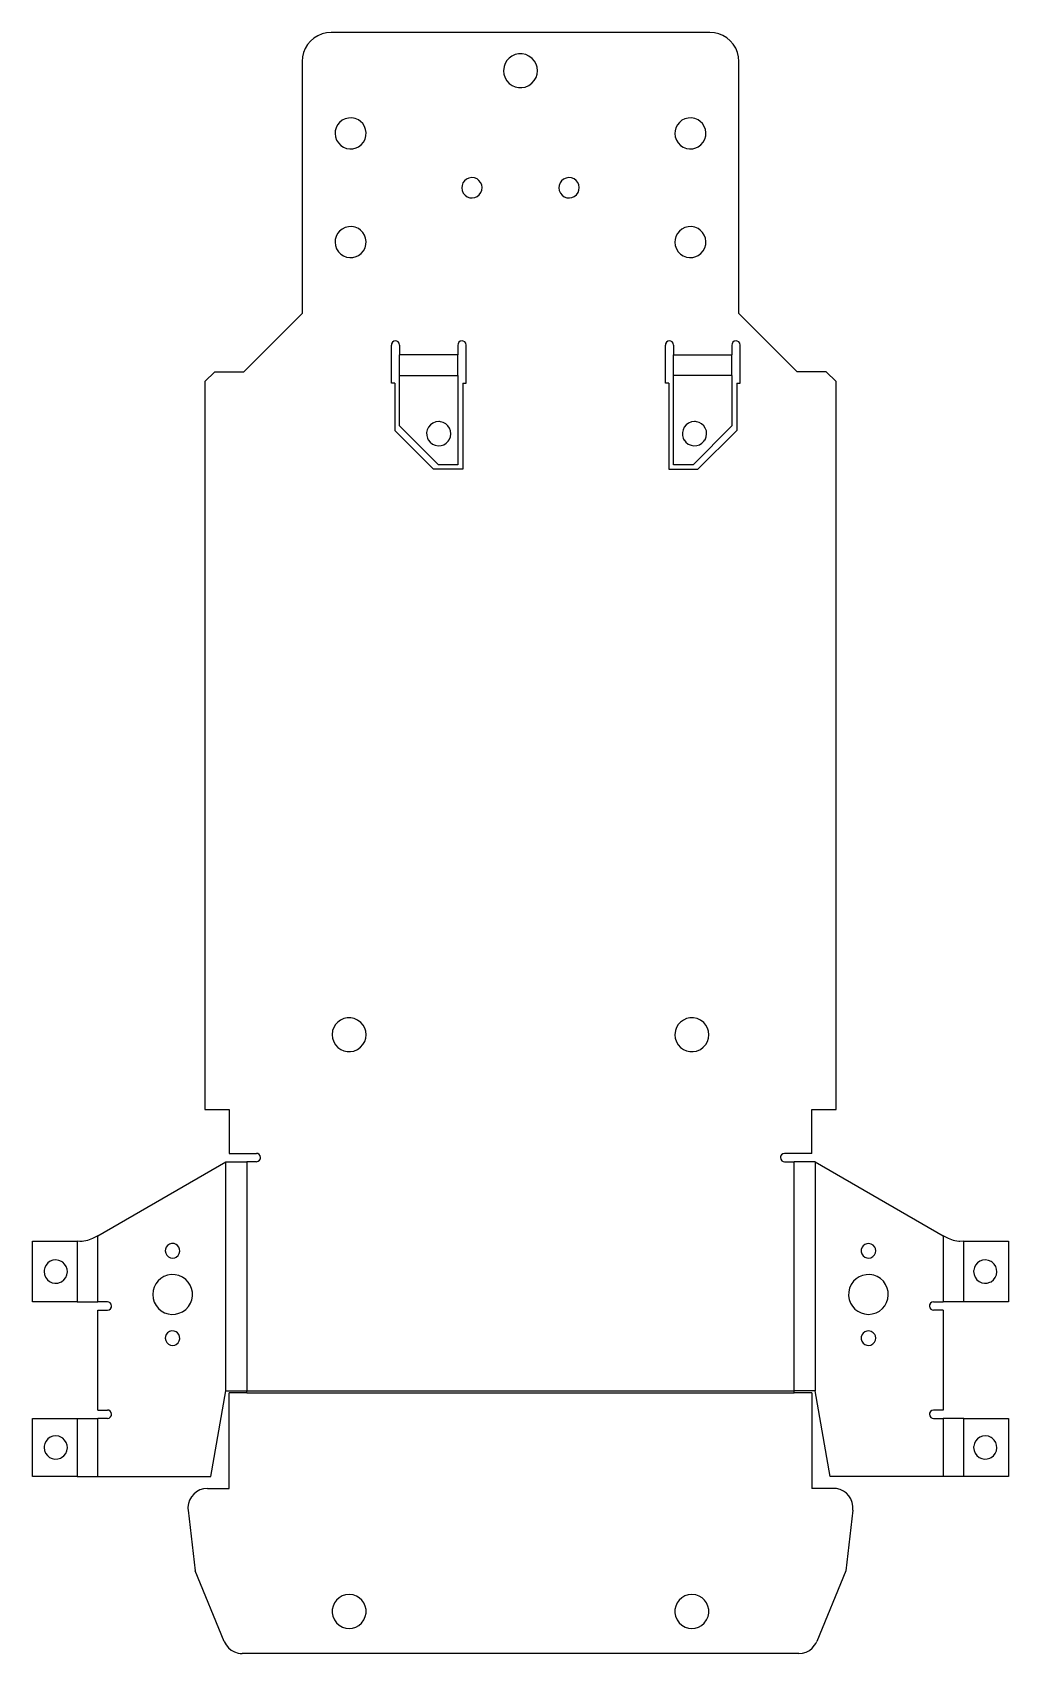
# Model space of a CAD drawing. Header units: millimetres. Extents: x 0 to 101, y 0 to 167.
import ezdxf

# ---------------------------------------------------------------- set-up
doc = ezdxf.new("R2010")
doc.units = ezdxf.units.MM
doc.layers.add('BEND', color=1, linetype='Continuous')
doc.layers.add('CUT', color=7, linetype='CONTINUOUS')

msp = doc.modelspace()

# ---------------------------------------------------------------- linework, layer by layer
at = {"layer": 'BEND'}
for p, q in [((43.8226, 133.7924), (37.8226, 133.7924)), ((66.0476, 133.7924), (72.0476, 133.7924)), ((37.8226, 131.6561), (43.8226, 131.6561)), ((72.0476, 131.6561), (66.0476, 131.6561)), ((19.9363, 27.0799), (19.9363, 50.668)), ((22.0726, 50.668), (22.0726, 27.0799)), ((78.4726, 27.0799), (78.4726, 50.668)), ((80.6088, 50.668), (80.6088, 27.0799)), ((4.6, 42.4696), (4.6, 36.2266)), ((6.7363, 36.2266), (6.7363, 43.047)), ((93.8088, 43.047), (93.8088, 36.2266)), ((95.9451, 36.2266), (95.9451, 42.4696)), ((22.0726, 27.0799), (78.4726, 27.0799)), ((22.0726, 26.8425), (78.4726, 26.8425)), ((4.6, 24.2266), (4.6, 18.2266)), ((6.7363, 18.2266), (6.7363, 24.2266)), ((93.8088, 24.2266), (93.8088, 18.2266)), ((95.9451, 18.2266), (95.9451, 24.2266))]:
    msp.add_line(p, q, dxfattribs=at)
at = {"layer": 'CUT'}
for p, q in [((30.7726, 166.9924), (30.293, 166.9538)), ((69.7726, 166.9924), (30.7726, 166.9924)), ((70.26, 166.9525), (69.7726, 166.9924)), ((28.0968, 165.349), (27.9209, 164.924)), ((28.3373, 165.7444), (28.0968, 165.349)), ((28.6377, 166.1001), (28.3373, 165.7444)), ((28.9919, 166.4067), (28.6377, 166.1001)), ((29.392, 166.6558), (28.9919, 166.4067)), ((29.8291, 166.8402), (29.392, 166.6558)), ((30.293, 166.9538), (29.8291, 166.8402)), ((70.7042, 166.8441), (70.26, 166.9525)), ((71.1292, 166.6681), (70.7042, 166.8441)), ((71.5246, 166.4276), (71.1292, 166.6681)), ((71.8803, 166.1272), (71.5246, 166.4276)), ((72.1869, 165.7731), (71.8803, 166.1272)), ((72.436, 165.373), (72.1869, 165.7731)), ((72.6203, 164.9359), (72.436, 165.373)), ((27.8124, 164.4798), (27.7726, 163.9924)), ((27.7726, 163.9924), (27.7726, 138.047)), ((27.9209, 164.924), (27.8124, 164.4798)), ((48.691, 163.7961), (48.575, 163.4722)), ((48.8703, 164.094), (48.691, 163.7961)), ((49.1077, 164.353), (48.8703, 164.094)), ((49.3951, 164.5611), (49.1077, 164.353)), ((49.7222, 164.7082), (49.3951, 164.5611)), ((50.0763, 164.7859), (49.7222, 164.7082)), ((50.4431, 164.7887), (50.0763, 164.7859)), ((50.8069, 164.7134), (50.4431, 164.7887)), ((51.1476, 164.5625), (50.8069, 164.7134)), ((51.4896, 164.3045), (51.1476, 164.5625)), ((51.7121, 164.0421), (51.4896, 164.3045)), ((51.8804, 163.7378), (51.7121, 164.0421)), ((51.986, 163.4028), (51.8804, 163.7378)), ((72.734, 164.472), (72.6203, 164.9359)), ((72.7726, 163.9924), (72.734, 164.472)), ((72.7726, 138.047), (72.7726, 163.9924)), ((48.575, 163.4722), (48.5226, 163.047)), ((48.5226, 163.047), (48.5622, 162.6765)), ((48.5622, 162.6765), (48.679, 162.3238)), ((48.679, 162.3238), (48.8647, 162.0075)), ((48.8647, 162.0075), (49.1091, 161.7397)), ((51.4486, 161.751), (51.6956, 162.0285)), ((51.6956, 162.0285), (51.8767, 162.3475)), ((51.8767, 162.3475), (51.9864, 162.693)), ((52.0226, 163.0498), (51.986, 163.4028)), ((51.9864, 162.693), (52.0226, 163.0498)), ((49.1091, 161.7397), (49.4, 161.53)), ((49.4, 161.53), (49.724, 161.3852)), ((49.724, 161.3852), (50.0669, 161.3091)), ((50.0669, 161.3091), (50.4146, 161.3028)), ((50.4146, 161.3028), (50.7531, 161.3643)), ((50.7531, 161.3643), (51.1476, 161.5314)), ((51.1476, 161.5314), (51.4486, 161.751)), ((31.2805, 157.1702), (31.1942, 156.8547)), ((31.4313, 157.4647), (31.2805, 157.1702)), ((31.642, 157.7245), (31.4313, 157.4647)), ((31.9053, 157.937), (31.642, 157.7245)), ((32.211, 158.0906), (31.9053, 157.937)), ((32.5465, 158.1763), (32.211, 158.0906)), ((32.897, 158.1876), (32.5465, 158.1763)), ((33.2462, 158.1207), (32.897, 158.1876)), ((33.5726, 157.978), (33.2462, 158.1207)), ((33.7889, 157.8281), (33.5726, 157.978)), ((34.019, 157.5957), (33.7889, 157.8281)), ((34.1986, 157.3179), (34.019, 157.5957)), ((34.3183, 157.0054), (34.1986, 157.3179)), ((34.3706, 156.6712), (34.3183, 157.0054)), ((66.2805, 157.1702), (66.1942, 156.8547)), ((66.4313, 157.4647), (66.2805, 157.1702)), ((66.642, 157.7245), (66.4313, 157.4647)), ((66.9053, 157.937), (66.642, 157.7245)), ((67.211, 158.0906), (66.9053, 157.937)), ((67.5465, 158.1763), (67.211, 158.0906)), ((67.897, 158.1876), (67.5465, 158.1763)), ((68.2462, 158.1207), (67.897, 158.1876)), ((68.5726, 157.978), (68.2462, 158.1207)), ((68.7889, 157.8281), (68.5726, 157.978)), ((69.019, 157.5957), (68.7889, 157.8281)), ((69.1986, 157.3179), (69.019, 157.5957)), ((69.3183, 157.0054), (69.1986, 157.3179)), ((69.3706, 156.6712), (69.3183, 157.0054)), ((31.1942, 156.8547), (31.1726, 156.5924)), ((31.1726, 156.5924), (31.2122, 156.2385)), ((31.2122, 156.2385), (31.3289, 155.9026)), ((31.3289, 155.9026), (31.5139, 155.6047)), ((31.5139, 155.6047), (31.7558, 155.357)), ((31.7558, 155.357), (32.0418, 155.169)), ((33.5726, 155.2068), (33.8593, 155.4181)), ((33.8593, 155.4181), (34.0918, 155.6871)), ((34.0918, 155.6871), (34.2573, 155.9962)), ((34.2573, 155.9962), (34.3508, 156.3296)), ((34.3508, 156.3296), (34.3706, 156.6712)), ((66.1942, 156.8547), (66.1726, 156.5924)), ((66.1726, 156.5924), (66.2122, 156.2385)), ((66.2122, 156.2385), (66.3289, 155.9026)), ((66.3289, 155.9026), (66.5139, 155.6047)), ((66.5139, 155.6047), (66.7558, 155.357)), ((66.7558, 155.357), (67.0418, 155.169)), ((68.5726, 155.2068), (68.8593, 155.4181)), ((68.8593, 155.4181), (69.0918, 155.6871)), ((69.0918, 155.6871), (69.2573, 155.9962)), ((69.2573, 155.9962), (69.3508, 156.3296)), ((69.3508, 156.3296), (69.3706, 156.6712)), ((32.0418, 155.169), (32.3574, 155.0472)), ((32.3574, 155.0472), (32.6878, 154.9946)), ((32.6878, 154.9946), (33.0182, 155.0114)), ((33.0182, 155.0114), (33.3346, 155.0943)), ((33.3346, 155.0943), (33.5726, 155.2068)), ((67.0418, 155.169), (67.3574, 155.0472)), ((67.3574, 155.0472), (67.6878, 154.9946)), ((67.6878, 154.9946), (68.0182, 155.0114)), ((68.0182, 155.0114), (68.3346, 155.0943)), ((68.3346, 155.0943), (68.5726, 155.2068)), ((44.9645, 151.9962), (44.7118, 151.8801)), ((45.244, 152.042), (44.9645, 151.9962)), ((45.5309, 152.0101), (45.244, 152.042)), ((45.7976, 151.9017), (45.5309, 152.0101)), ((54.9645, 151.9962), (54.7118, 151.8801)), ((55.244, 152.042), (54.9645, 151.9962)), ((55.5309, 152.0101), (55.244, 152.042)), ((55.7976, 151.9017), (55.5309, 152.0101)), ((44.252, 151.2394), (44.2226, 150.9924)), ((44.2226, 150.9924), (44.262, 150.7072)), ((44.346, 151.4863), (44.252, 151.2394)), ((44.262, 150.7072), (44.3779, 150.4429)), ((44.5017, 151.7053), (44.346, 151.4863)), ((44.3779, 150.4429), (44.5573, 150.2237)), ((44.7118, 151.8801), (44.5017, 151.7053)), ((45.9968, 151.7527), (45.7976, 151.9017)), ((46.1636, 151.5478), (45.9968, 151.7527)), ((46.0248, 150.2598), (46.1958, 150.4923)), ((46.2754, 151.3035), (46.1636, 151.5478)), ((46.1958, 150.4923), (46.2959, 150.7573)), ((46.3217, 151.0342), (46.2754, 151.3035)), ((46.2959, 150.7573), (46.3217, 151.0342)), ((54.252, 151.2394), (54.2226, 150.9924)), ((54.2226, 150.9924), (54.262, 150.7072)), ((54.346, 151.4863), (54.252, 151.2394)), ((54.262, 150.7072), (54.3779, 150.4429)), ((54.5017, 151.7053), (54.346, 151.4863)), ((54.3779, 150.4429), (54.5573, 150.2237)), ((54.7118, 151.8801), (54.5017, 151.7053)), ((55.9968, 151.7527), (55.7976, 151.9017)), ((56.1636, 151.5478), (55.9968, 151.7527)), ((56.0248, 150.2598), (56.1958, 150.4923)), ((56.2754, 151.3035), (56.1636, 151.5478)), ((56.1958, 150.4923), (56.2959, 150.7573)), ((56.3217, 151.0342), (56.2754, 151.3035)), ((56.2959, 150.7573), (56.3217, 151.0342)), ((44.5573, 150.2237), (44.7842, 150.0629)), ((44.7842, 150.0629), (45.0406, 149.9683)), ((45.0406, 149.9683), (45.3081, 149.943)), ((45.3081, 149.943), (45.5689, 149.9851)), ((45.5689, 149.9851), (45.7976, 150.0831)), ((45.7976, 150.0831), (46.0248, 150.2598)), ((54.5573, 150.2237), (54.7842, 150.0629)), ((54.7842, 150.0629), (55.0406, 149.9683)), ((55.0406, 149.9683), (55.3081, 149.943)), ((55.3081, 149.943), (55.5689, 149.9851)), ((55.5689, 149.9851), (55.7976, 150.0831)), ((55.7976, 150.0831), (56.0248, 150.2598)), ((32.5465, 146.9763), (32.211, 146.8906)), ((32.897, 146.9876), (32.5465, 146.9763)), ((33.2462, 146.9207), (32.897, 146.9876)), ((67.5465, 146.9763), (67.211, 146.8906)), ((67.897, 146.9876), (67.5465, 146.9763)), ((68.2462, 146.9207), (67.897, 146.9876)), ((31.1942, 145.6547), (31.1726, 145.3924)), ((31.1726, 145.3924), (31.2122, 145.0385)), ((31.2805, 145.9702), (31.1942, 145.6547)), ((31.4313, 146.2647), (31.2805, 145.9702)), ((31.642, 146.5245), (31.4313, 146.2647)), ((31.9053, 146.737), (31.642, 146.5245)), ((32.211, 146.8906), (31.9053, 146.737)), ((33.5726, 146.778), (33.2462, 146.9207)), ((33.7889, 146.6281), (33.5726, 146.778)), ((34.019, 146.3957), (33.7889, 146.6281)), ((34.1986, 146.1179), (34.019, 146.3957)), ((34.3183, 145.8054), (34.1986, 146.1179)), ((34.3706, 145.4712), (34.3183, 145.8054)), ((34.3508, 145.1296), (34.3706, 145.4712)), ((66.1942, 145.6547), (66.1726, 145.3924)), ((66.1726, 145.3924), (66.2122, 145.0385)), ((66.2805, 145.9702), (66.1942, 145.6547)), ((66.4313, 146.2647), (66.2805, 145.9702)), ((66.642, 146.5245), (66.4313, 146.2647)), ((66.9053, 146.737), (66.642, 146.5245)), ((67.211, 146.8906), (66.9053, 146.737)), ((68.5726, 146.778), (68.2462, 146.9207)), ((68.7889, 146.6281), (68.5726, 146.778)), ((69.019, 146.3957), (68.7889, 146.6281)), ((69.1986, 146.1179), (69.019, 146.3957)), ((69.3183, 145.8054), (69.1986, 146.1179)), ((69.3706, 145.4712), (69.3183, 145.8054)), ((69.3508, 145.1296), (69.3706, 145.4712)), ((31.2122, 145.0385), (31.3289, 144.7026)), ((31.3289, 144.7026), (31.5139, 144.4047)), ((31.5139, 144.4047), (31.7558, 144.157)), ((31.7558, 144.157), (32.0418, 143.969)), ((32.0418, 143.969), (32.3574, 143.8472)), ((32.3574, 143.8472), (32.6878, 143.7946)), ((32.6878, 143.7946), (33.0182, 143.8114)), ((33.0182, 143.8114), (33.3346, 143.8943)), ((33.3346, 143.8943), (33.5726, 144.0068)), ((33.5726, 144.0068), (33.8593, 144.2181)), ((33.8593, 144.2181), (34.0918, 144.4871)), ((34.0918, 144.4871), (34.2573, 144.7962)), ((34.2573, 144.7962), (34.3508, 145.1296)), ((66.2122, 145.0385), (66.3289, 144.7026)), ((66.3289, 144.7026), (66.5139, 144.4047)), ((66.5139, 144.4047), (66.7558, 144.157)), ((66.7558, 144.157), (67.0418, 143.969)), ((67.0418, 143.969), (67.3574, 143.8472)), ((67.3574, 143.8472), (67.6878, 143.7946)), ((67.6878, 143.7946), (68.0182, 143.8114)), ((68.0182, 143.8114), (68.3346, 143.8943)), ((68.3346, 143.8943), (68.5726, 144.0068)), ((68.5726, 144.0068), (68.8593, 144.2181)), ((68.8593, 144.2181), (69.0918, 144.4871)), ((69.0918, 144.4871), (69.2573, 144.7962)), ((69.2573, 144.7962), (69.3508, 145.1296)), ((27.7726, 138.047), (21.7726, 132.047)), ((78.7726, 132.047), (72.7726, 138.047)), ((36.9928, 134.9218), (36.9726, 134.7924)), ((36.9726, 130.8561), (36.9726, 134.7924)), ((37.0765, 135.0709), (36.9928, 134.9218)), ((37.2191, 135.1781), (37.0765, 135.0709)), ((37.3976, 135.2174), (37.2191, 135.1781)), ((37.527, 135.1972), (37.3976, 135.2174)), ((37.676, 135.1135), (37.527, 135.1972)), ((37.7833, 134.9708), (37.676, 135.1135)), ((37.8226, 134.7924), (37.7833, 134.9708)), ((37.8226, 134.7924), (37.8226, 133.7924)), ((37.8226, 131.6561), (37.8226, 133.7924)), ((43.8428, 134.9218), (43.8226, 134.7924)), ((43.8226, 134.7924), (43.8226, 133.7924)), ((43.8226, 131.6561), (43.8226, 133.7924)), ((43.9265, 135.0709), (43.8428, 134.9218)), ((44.0691, 135.1781), (43.9265, 135.0709)), ((44.2476, 135.2174), (44.0691, 135.1781)), ((44.377, 135.1972), (44.2476, 135.2174)), ((44.526, 135.1135), (44.377, 135.1972)), ((44.6333, 134.9708), (44.526, 135.1135)), ((44.6726, 134.7924), (44.6333, 134.9708)), ((44.6726, 130.8561), (44.6726, 134.7924)), ((65.2178, 134.9218), (65.1976, 134.7924)), ((65.1976, 130.8561), (65.1976, 134.7924)), ((65.3015, 135.0709), (65.2178, 134.9218)), ((65.4441, 135.1781), (65.3015, 135.0709)), ((65.6226, 135.2174), (65.4441, 135.1781)), ((65.752, 135.1972), (65.6226, 135.2174)), ((65.901, 135.1135), (65.752, 135.1972)), ((66.0083, 134.9708), (65.901, 135.1135)), ((66.0476, 134.7924), (66.0083, 134.9708)), ((66.0476, 134.7924), (66.0476, 133.7924)), ((66.0476, 131.6561), (66.0476, 133.7924)), ((72.0678, 134.9218), (72.0476, 134.7924)), ((72.0476, 134.7924), (72.0476, 133.7924)), ((72.0476, 131.6561), (72.0476, 133.7924)), ((72.1515, 135.0709), (72.0678, 134.9218)), ((72.2941, 135.1781), (72.1515, 135.0709)), ((72.4726, 135.2174), (72.2941, 135.1781)), ((72.602, 135.1972), (72.4726, 135.2174)), ((72.751, 135.1135), (72.602, 135.1972)), ((72.8583, 134.9708), (72.751, 135.1135)), ((72.8976, 134.7924), (72.8583, 134.9708)), ((72.8976, 130.8561), (72.8976, 134.7924)), ((17.7726, 131.047), (18.7726, 132.047)), ((18.7726, 132.047), (21.7726, 132.047)), ((81.7726, 132.047), (78.7726, 132.047)), ((81.7726, 132.047), (82.7726, 131.047)), ((17.7726, 131.047), (17.7726, 56.047)), ((37.3226, 130.8561), (36.9726, 130.8561)), ((37.3226, 130.8561), (37.3226, 125.9924)), ((37.8226, 126.4561), (37.8226, 131.6561)), ((43.8226, 131.6561), (43.8226, 122.4561)), ((44.3226, 130.8561), (44.6726, 130.8561)), ((44.3226, 130.8561), (44.3226, 121.9924)), ((65.5476, 130.8561), (65.1976, 130.8561)), ((65.5476, 130.8561), (65.5476, 121.9924)), ((66.0476, 122.4561), (66.0476, 131.6561)), ((72.0476, 131.6561), (72.0476, 126.4561)), ((72.5476, 130.8561), (72.8976, 130.8561)), ((72.5476, 130.8561), (72.5476, 125.9924)), ((82.7726, 56.047), (82.7726, 131.047)), ((41.3226, 121.9924), (37.3226, 125.9924)), ((41.8226, 122.4561), (37.8226, 126.4561)), ((40.666, 126.064), (40.6032, 125.7748)), ((40.6032, 125.7748), (40.6096, 125.4831)), ((40.6096, 125.4831), (40.6819, 125.2047)), ((40.7974, 126.334), (40.666, 126.064)), ((40.9926, 126.568), (40.7974, 126.334)), ((41.2429, 126.7501), (40.9926, 126.568)), ((41.5356, 126.8666), (41.2429, 126.7501)), ((41.8476, 126.9061), (41.5356, 126.8666)), ((41.9419, 126.9026), (41.8476, 126.9061)), ((42.0395, 126.8913), (41.9419, 126.9026)), ((42.3167, 126.8147), (42.0395, 126.8913)), ((42.5725, 126.6744), (42.3167, 126.8147)), ((42.7916, 126.4754), (42.5725, 126.6744)), ((42.9598, 126.2267), (42.7916, 126.4754)), ((42.9301, 125.0311), (43.0518, 125.321)), ((43.0648, 125.9406), (42.9598, 126.2267)), ((43.0518, 125.321), (43.0973, 125.6328)), ((43.0973, 125.6328), (43.0648, 125.9406)), ((67.016, 126.064), (66.9532, 125.7748)), ((66.9532, 125.7748), (66.9596, 125.4831)), ((66.9596, 125.4831), (67.0319, 125.2047)), ((67.1474, 126.334), (67.016, 126.064)), ((67.3426, 126.568), (67.1474, 126.334)), ((67.5929, 126.7501), (67.3426, 126.568)), ((67.8856, 126.8666), (67.5929, 126.7501)), ((68.1976, 126.9061), (67.8856, 126.8666)), ((72.0476, 126.4561), (68.0476, 122.4561)), ((68.2919, 126.9026), (68.1976, 126.9061)), ((68.3895, 126.8913), (68.2919, 126.9026)), ((68.6667, 126.8147), (68.3895, 126.8913)), ((72.5476, 125.9924), (68.5476, 121.9924)), ((68.9225, 126.6744), (68.6667, 126.8147)), ((69.1416, 126.4754), (68.9225, 126.6744)), ((69.3098, 126.2267), (69.1416, 126.4754)), ((69.2801, 125.0311), (69.4018, 125.321)), ((69.4148, 125.9406), (69.3098, 126.2267)), ((69.4018, 125.321), (69.4473, 125.6328)), ((69.4473, 125.6328), (69.4148, 125.9406)), ((40.6819, 125.2047), (40.7608, 125.0386)), ((40.7608, 125.0386), (40.765, 125.0311)), ((40.765, 125.0311), (40.9553, 124.7807)), ((40.9553, 124.7807), (41.2025, 124.5854)), ((41.2025, 124.5854), (41.4854, 124.4597)), ((41.4854, 124.4597), (41.7856, 124.4077)), ((41.7856, 124.4077), (42.0851, 124.4289)), ((42.0851, 124.4289), (42.3669, 124.5191)), ((42.3669, 124.5191), (42.6164, 124.6705)), ((42.6164, 124.6705), (42.8213, 124.8723)), ((42.8213, 124.8723), (42.9258, 125.0237)), ((42.9258, 125.0237), (42.9301, 125.0311)), ((67.0319, 125.2047), (67.1108, 125.0386)), ((67.1108, 125.0386), (67.115, 125.0311)), ((67.115, 125.0311), (67.3053, 124.7807)), ((67.3053, 124.7807), (67.5525, 124.5854)), ((67.5525, 124.5854), (67.8354, 124.4597)), ((67.8354, 124.4597), (68.1356, 124.4077)), ((68.1356, 124.4077), (68.4351, 124.4289)), ((68.4351, 124.4289), (68.7169, 124.5191)), ((68.7169, 124.5191), (68.9664, 124.6705)), ((68.9664, 124.6705), (69.1713, 124.8723)), ((69.1713, 124.8723), (69.2758, 125.0237)), ((69.2758, 125.0237), (69.2801, 125.0311)), ((44.3226, 121.9924), (41.3226, 121.9924)), ((43.8226, 122.4561), (41.8226, 122.4561)), ((65.5476, 121.9924), (68.5476, 121.9924)), ((68.0476, 122.4561), (66.0476, 122.4561)), ((31.7451, 65.2611), (31.4577, 65.053)), ((32.0722, 65.4082), (31.7451, 65.2611)), ((32.4263, 65.4859), (32.0722, 65.4082)), ((32.7931, 65.4887), (32.4263, 65.4859)), ((33.1569, 65.4134), (32.7931, 65.4887)), ((33.4976, 65.2625), (33.1569, 65.4134)), ((33.8396, 65.0045), (33.4976, 65.2625)), ((67.0451, 65.2611), (66.7577, 65.053)), ((67.3722, 65.4082), (67.0451, 65.2611)), ((67.7263, 65.4859), (67.3722, 65.4082)), ((68.0931, 65.4887), (67.7263, 65.4859)), ((68.4569, 65.4134), (68.0931, 65.4887)), ((68.7976, 65.2625), (68.4569, 65.4134)), ((69.1396, 65.0045), (68.7976, 65.2625)), ((30.925, 64.1722), (30.8726, 63.747)), ((30.8726, 63.747), (30.9122, 63.3765)), ((31.041, 64.4961), (30.925, 64.1722)), ((31.2203, 64.794), (31.041, 64.4961)), ((31.4577, 65.053), (31.2203, 64.794)), ((34.0621, 64.7421), (33.8396, 65.0045)), ((34.2304, 64.4378), (34.0621, 64.7421)), ((34.336, 64.1028), (34.2304, 64.4378)), ((34.3726, 63.7498), (34.336, 64.1028)), ((34.3364, 63.393), (34.3726, 63.7498)), ((66.225, 64.1722), (66.1726, 63.747)), ((66.1726, 63.747), (66.2122, 63.3765)), ((66.341, 64.4961), (66.225, 64.1722)), ((66.5203, 64.794), (66.341, 64.4961)), ((66.7577, 65.053), (66.5203, 64.794)), ((69.3621, 64.7421), (69.1396, 65.0045)), ((69.5304, 64.4378), (69.3621, 64.7421)), ((69.636, 64.1028), (69.5304, 64.4378)), ((69.6726, 63.7498), (69.636, 64.1028)), ((69.6364, 63.393), (69.6726, 63.7498)), ((30.9122, 63.3765), (31.029, 63.0238)), ((31.029, 63.0238), (31.2147, 62.7075)), ((31.2147, 62.7075), (31.4591, 62.4397)), ((31.4591, 62.4397), (31.75, 62.23)), ((31.75, 62.23), (32.074, 62.0852)), ((32.074, 62.0852), (32.4169, 62.0091)), ((32.4169, 62.0091), (32.7646, 62.0028)), ((32.7646, 62.0028), (33.1031, 62.0643)), ((33.1031, 62.0643), (33.4976, 62.2314)), ((33.4976, 62.2314), (33.7986, 62.451)), ((33.7986, 62.451), (34.0456, 62.7285)), ((34.0456, 62.7285), (34.2267, 63.0475)), ((34.2267, 63.0475), (34.3364, 63.393)), ((66.2122, 63.3765), (66.329, 63.0238)), ((66.329, 63.0238), (66.5147, 62.7075)), ((66.5147, 62.7075), (66.7591, 62.4397)), ((66.7591, 62.4397), (67.05, 62.23)), ((67.05, 62.23), (67.374, 62.0852)), ((67.374, 62.0852), (67.7169, 62.0091)), ((67.7169, 62.0091), (68.0646, 62.0028)), ((68.0646, 62.0028), (68.4031, 62.0643)), ((68.4031, 62.0643), (68.7976, 62.2314)), ((68.7976, 62.2314), (69.0986, 62.451)), ((69.0986, 62.451), (69.3456, 62.7285)), ((69.3456, 62.7285), (69.5267, 63.0475)), ((69.5267, 63.0475), (69.6364, 63.393)), ((17.7726, 56.047), (20.2726, 56.047)), ((20.2726, 56.047), (20.2726, 51.518)), ((80.2726, 51.518), (80.2726, 56.047)), ((80.2726, 56.047), (82.7726, 56.047)), ((6.7363, 43.047), (19.9363, 50.668)), ((19.9363, 50.668), (22.0726, 50.668)), ((20.2726, 51.518), (23.0726, 51.518)), ((23.0726, 50.668), (22.0726, 50.668)), ((23.202, 51.4978), (23.0726, 51.518)), ((23.0726, 50.668), (23.251, 50.7073)), ((23.351, 51.4141), (23.202, 51.4978)), ((23.251, 50.7073), (23.3936, 50.8145)), ((23.4583, 51.2714), (23.351, 51.4141)), ((23.3936, 50.8145), (23.4774, 50.9636)), ((23.4976, 51.093), (23.4583, 51.2714)), ((23.4774, 50.9636), (23.4976, 51.093)), ((77.0678, 51.2224), (77.0476, 51.093)), ((77.0476, 51.093), (77.0868, 50.9146)), ((77.1515, 51.3715), (77.0678, 51.2224)), ((77.0868, 50.9146), (77.1941, 50.772)), ((77.2941, 51.4787), (77.1515, 51.3715)), ((77.1941, 50.772), (77.3431, 50.6882)), ((77.4726, 51.518), (77.2941, 51.4787)), ((77.3431, 50.6882), (77.4726, 50.668)), ((80.2726, 51.518), (77.4726, 51.518)), ((77.4726, 50.668), (78.4726, 50.668)), ((80.6088, 50.668), (78.4726, 50.668)), ((80.6088, 50.668), (93.8088, 43.047)), ((0, 42.4696), (4.6, 42.4696)), ((0, 36.2266), (0, 42.4696)), ((4.8676, 42.4436), (4.6, 42.4696)), ((5.1341, 42.4488), (4.8676, 42.4436)), ((5.6681, 42.5512), (5.1341, 42.4488)), ((6.2022, 42.7613), (5.6681, 42.5512)), ((6.7363, 43.047), (6.2022, 42.7613)), ((13.7817, 41.8585), (13.7033, 41.6514)), ((13.921, 42.0374), (13.7817, 41.8585)), ((14.1124, 42.1688), (13.921, 42.0374)), ((14.3406, 42.2363), (14.1124, 42.1688)), ((14.5842, 42.2277), (14.3406, 42.2363)), ((14.8113, 42.1419), (14.5842, 42.2277)), ((14.9404, 42.0477), (14.8113, 42.1419)), ((15.0806, 41.8762), (14.9404, 42.0477)), ((15.1659, 41.6661), (15.0806, 41.8762)), ((85.4593, 41.8674), (85.3736, 41.6403)), ((85.5536, 41.9966), (85.4593, 41.8674)), ((85.7251, 42.1368), (85.5536, 41.9966)), ((85.9351, 42.222), (85.7251, 42.1368)), ((86.1666, 42.2402), (85.9351, 42.222)), ((86.398, 42.1844), (86.1666, 42.2402)), ((86.6046, 42.0552), (86.398, 42.1844)), ((86.7584, 41.8674), (86.6046, 42.0552)), ((86.8231, 41.7212), (86.7584, 41.8674)), ((94.3429, 42.7613), (93.8088, 43.047)), ((94.877, 42.5512), (94.3429, 42.7613)), ((94.9987, 42.5176), (94.877, 42.5512)), ((95.4111, 42.4488), (94.9987, 42.5176)), ((95.5338, 42.4425), (95.4111, 42.4488)), ((95.9451, 42.4696), (95.5338, 42.4425)), ((95.9451, 42.4696), (100.5451, 42.4696)), ((100.5451, 42.4696), (100.5451, 36.2266)), ((1.5911, 40.2345), (1.4024, 40.0151)), ((1.8307, 40.4045), (1.5911, 40.2345)), ((2.1088, 40.5123), (1.8307, 40.4045)), ((2.4099, 40.5481), (2.1088, 40.5123)), ((2.7157, 40.5059), (2.4099, 40.5481)), ((3, 40.3874), (2.7157, 40.5059)), ((3.0055, 40.3842), (3, 40.3874)), ((3.1168, 40.3105), (3.0055, 40.3842)), ((3.3209, 40.1175), (3.1168, 40.3105)), ((3.4764, 39.8785), (3.3209, 40.1175)), ((13.7033, 41.6514), (13.6863, 41.4924)), ((13.6863, 41.4924), (13.7256, 41.2528)), ((13.7256, 41.2528), (13.8399, 41.0376)), ((13.8399, 41.0376), (14.0124, 40.8737)), ((14.0124, 40.8737), (14.2219, 40.7737)), ((14.2219, 40.7737), (14.4465, 40.7425)), ((14.4465, 40.7425), (14.6651, 40.7781)), ((14.6651, 40.7781), (14.8113, 40.8429)), ((14.8113, 40.8429), (14.9991, 40.9967)), ((14.9991, 40.9967), (15.1283, 41.2033)), ((15.1283, 41.2033), (15.1841, 41.4347)), ((15.1841, 41.4347), (15.1659, 41.6661)), ((85.3736, 41.6403), (85.365, 41.3968)), ((85.365, 41.3968), (85.4324, 41.1685)), ((85.4324, 41.1685), (85.5638, 40.9772)), ((85.5638, 40.9772), (85.7427, 40.8378)), ((85.7427, 40.8378), (85.9499, 40.7594)), ((85.9499, 40.7594), (86.1088, 40.7424)), ((86.1088, 40.7424), (86.3484, 40.7817)), ((86.3484, 40.7817), (86.5636, 40.896)), ((86.5636, 40.896), (86.7276, 41.0685)), ((86.7276, 41.0685), (86.8276, 41.278)), ((86.8588, 41.5026), (86.8231, 41.7212)), ((86.8276, 41.278), (86.8588, 41.5026)), ((97.3363, 40.2345), (97.1476, 40.0151)), ((97.5758, 40.4045), (97.3363, 40.2345)), ((97.854, 40.5123), (97.5758, 40.4045)), ((98.1551, 40.5481), (97.854, 40.5123)), ((98.4608, 40.5059), (98.1551, 40.5481)), ((98.7451, 40.3874), (98.4608, 40.5059)), ((98.7506, 40.3842), (98.7451, 40.3874)), ((98.862, 40.3105), (98.7506, 40.3842)), ((99.066, 40.1175), (98.862, 40.3105)), ((99.2215, 39.8785), (99.066, 40.1175)), ((1.202, 39.4169), (1.2, 39.3481)), ((1.2, 39.3481), (1.2395, 39.0427)), ((1.2081, 39.4877), (1.202, 39.4169)), ((1.2732, 39.7609), (1.2081, 39.4877)), ((1.2395, 39.0427), (1.3558, 38.7567)), ((1.4024, 40.0151), (1.2732, 39.7609)), ((1.3558, 38.7567), (1.5374, 38.5139)), ((1.5374, 38.5139), (1.7698, 38.3269)), ((3, 38.3089), (3.2448, 38.4959)), ((3.2448, 38.4959), (3.4342, 38.7395)), ((3.4342, 38.7395), (3.5538, 39.0182)), ((3.5721, 39.6054), (3.4764, 39.8785)), ((3.5538, 39.0182), (3.5995, 39.313)), ((3.5995, 39.313), (3.5721, 39.6054)), ((13.2214, 38.6436), (12.9358, 38.3892)), ((13.5523, 38.842), (13.2214, 38.6436)), ((13.9179, 38.9758), (13.5523, 38.842)), ((14.306, 39.0382), (13.9179, 38.9758)), ((14.7027, 39.025), (14.306, 39.0382)), ((15.0937, 38.9341), (14.7027, 39.025)), ((15.4613, 38.7677), (15.0937, 38.9341)), ((15.792, 38.5301), (15.4613, 38.7677)), ((16.0478, 38.2595), (15.792, 38.5301)), ((84.8418, 38.6039), (84.5711, 38.3481)), ((85.1572, 38.8081), (84.8418, 38.6039)), ((85.5078, 38.9523), (85.1572, 38.8081)), ((85.8824, 39.0298), (85.5078, 38.9523)), ((86.2681, 39.0362), (85.8824, 39.0298)), ((86.6516, 38.9692), (86.2681, 39.0362)), ((87.0189, 38.8293), (86.6516, 38.9692)), ((87.3559, 38.6195), (87.0189, 38.8293)), ((87.649, 38.3453), (87.3559, 38.6195)), ((96.9471, 39.4169), (96.9451, 39.3481)), ((96.9451, 39.3481), (96.9847, 39.0427)), ((96.9533, 39.4877), (96.9471, 39.4169)), ((97.0184, 39.7609), (96.9533, 39.4877)), ((96.9847, 39.0427), (97.101, 38.7567)), ((97.1476, 40.0151), (97.0184, 39.7609)), ((97.101, 38.7567), (97.2825, 38.5139)), ((97.2825, 38.5139), (97.5149, 38.3269)), ((98.7451, 38.3089), (98.9899, 38.4959)), ((98.9899, 38.4959), (99.1794, 38.7395)), ((99.1794, 38.7395), (99.2989, 39.0182)), ((99.3172, 39.6054), (99.2215, 39.8785)), ((99.2989, 39.0182), (99.3446, 39.313)), ((99.3446, 39.313), (99.3172, 39.6054)), ((1.7698, 38.3269), (2.0368, 38.2044)), ((2.0368, 38.2044), (2.3211, 38.1507)), ((2.3211, 38.1507), (2.6059, 38.1659)), ((2.6059, 38.1659), (2.875, 38.2461)), ((2.875, 38.2461), (2.9945, 38.3057)), ((2.9945, 38.3057), (3, 38.3089)), ((12.4267, 37.3976), (12.3863, 36.9924)), ((12.3863, 36.9924), (12.426, 36.5908)), ((12.5332, 37.7545), (12.4267, 37.3976)), ((12.7043, 38.0891), (12.5332, 37.7545)), ((12.9358, 38.3892), (12.7043, 38.0891)), ((16.252, 37.944), (16.0478, 38.2595)), ((16.3962, 37.5934), (16.252, 37.944)), ((16.4737, 37.2189), (16.3962, 37.5934)), ((16.4131, 36.4496), (16.4801, 36.8331)), ((16.4801, 36.8331), (16.4737, 37.2189)), ((84.0762, 37.2588), (84.063, 36.8621)), ((84.063, 36.8621), (84.1255, 36.4741)), ((84.1671, 37.6498), (84.0762, 37.2588)), ((84.3335, 38.0174), (84.1671, 37.6498)), ((84.5711, 38.3481), (84.3335, 38.0174)), ((87.8842, 38.0174), (87.649, 38.3453)), ((88.0518, 37.6462), (87.8842, 38.0174)), ((88.138, 37.284), (88.0518, 37.6462)), ((88.1067, 36.5329), (88.1571, 36.9087)), ((88.1571, 36.9087), (88.138, 37.284)), ((97.5149, 38.3269), (97.7819, 38.2044)), ((97.7819, 38.2044), (98.0663, 38.1507)), ((98.0663, 38.1507), (98.351, 38.1659)), ((98.351, 38.1659), (98.6202, 38.2461)), ((98.6202, 38.2461), (98.7397, 38.3057)), ((98.7397, 38.3057), (98.7451, 38.3089)), ((4.6, 36.2266), (0, 36.2266)), ((4.6, 36.2266), (6.7363, 36.2266)), ((7.7363, 36.2266), (6.7363, 36.2266)), ((6.7363, 35.3766), (7.7363, 35.3766)), ((6.7363, 25.0766), (6.7363, 35.3766)), ((7.8657, 36.2064), (7.7363, 36.2266)), ((7.7363, 35.3766), (7.9147, 35.4159)), ((8.0148, 36.1227), (7.8657, 36.2064)), ((7.9147, 35.4159), (8.0573, 35.5231)), ((8.122, 35.98), (8.0148, 36.1227)), ((8.0573, 35.5231), (8.1411, 35.6722)), ((8.1613, 35.8016), (8.122, 35.98)), ((8.1411, 35.6722), (8.1613, 35.8016)), ((12.426, 36.5908), (12.5428, 36.2068)), ((12.5428, 36.2068), (12.7297, 35.8566)), ((12.7297, 35.8566), (12.9778, 35.5518)), ((12.9778, 35.5518), (13.2764, 35.302)), ((13.2764, 35.302), (13.6137, 35.1147)), ((13.6137, 35.1147), (13.9768, 34.9946)), ((15.0901, 35.0495), (15.4613, 35.217)), ((15.4613, 35.217), (15.7892, 35.4522)), ((15.7892, 35.4522), (16.0634, 35.7454)), ((16.0634, 35.7454), (16.2732, 36.0823)), ((16.2732, 36.0823), (16.4131, 36.4496)), ((84.1255, 36.4741), (84.2592, 36.1084)), ((84.2592, 36.1084), (84.4576, 35.7775)), ((84.4576, 35.7775), (84.712, 35.492)), ((84.712, 35.492), (85.0122, 35.2604)), ((85.0122, 35.2604), (85.3468, 35.0893)), ((85.3468, 35.0893), (85.7036, 34.9828)), ((86.5104, 34.9821), (86.8944, 35.0989)), ((86.8944, 35.0989), (87.2446, 35.2858)), ((87.2446, 35.2858), (87.5494, 35.5339)), ((87.5494, 35.5339), (87.7992, 35.8326)), ((87.7992, 35.8326), (87.9866, 36.1698)), ((87.9866, 36.1698), (88.1067, 36.5329)), ((92.404, 35.931), (92.3838, 35.8016)), ((92.3838, 35.8016), (92.4231, 35.6232)), ((92.4878, 36.0801), (92.404, 35.931)), ((92.4231, 35.6232), (92.5304, 35.4805)), ((92.6304, 36.1873), (92.4878, 36.0801)), ((92.5304, 35.4805), (92.6794, 35.3968)), ((92.8088, 36.2266), (92.6304, 36.1873)), ((92.6794, 35.3968), (92.8088, 35.3766)), ((92.8088, 36.2266), (93.8088, 36.2266)), ((93.8088, 35.3766), (92.8088, 35.3766)), ((95.9451, 36.2266), (93.8088, 36.2266)), ((93.8088, 35.3766), (93.8088, 25.0766)), ((100.5451, 36.2266), (95.9451, 36.2266)), ((13.9768, 34.9946), (14.3525, 34.9441)), ((14.3525, 34.9441), (14.7278, 34.9632)), ((14.7278, 34.9632), (15.0901, 35.0495)), ((85.7036, 34.9828), (86.1088, 34.9424)), ((86.1088, 34.9424), (86.5104, 34.9821)), ((13.7033, 32.6514), (13.6863, 32.4924)), ((13.6863, 32.4924), (13.7256, 32.2528)), ((13.7817, 32.8585), (13.7033, 32.6514)), ((13.7256, 32.2528), (13.8399, 32.0376)), ((13.921, 33.0374), (13.7817, 32.8585)), ((13.8399, 32.0376), (14.0124, 31.8737)), ((14.1124, 33.1688), (13.921, 33.0374)), ((14.0124, 31.8737), (14.2219, 31.7737)), ((14.3406, 33.2363), (14.1124, 33.1688)), ((14.2219, 31.7737), (14.4465, 31.7425)), ((14.5842, 33.2277), (14.3406, 33.2363)), ((14.4465, 31.7425), (14.6651, 31.7781)), ((14.8113, 33.1419), (14.5842, 33.2277)), ((14.6651, 31.7781), (14.8113, 31.8429)), ((14.9404, 33.0477), (14.8113, 33.1419)), ((14.8113, 31.8429), (14.9991, 31.9967)), ((15.0806, 32.8762), (14.9404, 33.0477)), ((14.9991, 31.9967), (15.1283, 32.2033)), ((15.1659, 32.6661), (15.0806, 32.8762)), ((15.1283, 32.2033), (15.1841, 32.4347)), ((15.1841, 32.4347), (15.1659, 32.6661)), ((85.3736, 32.6403), (85.365, 32.3968)), ((85.365, 32.3968), (85.4324, 32.1685)), ((85.4593, 32.8674), (85.3736, 32.6403)), ((85.4324, 32.1685), (85.5638, 31.9772)), ((85.5536, 32.9966), (85.4593, 32.8674)), ((85.7251, 33.1368), (85.5536, 32.9966)), ((85.5638, 31.9772), (85.7427, 31.8378)), ((85.9351, 33.222), (85.7251, 33.1368)), ((85.7427, 31.8378), (85.9499, 31.7594)), ((86.1666, 33.2402), (85.9351, 33.222)), ((85.9499, 31.7594), (86.1088, 31.7424)), ((86.1088, 31.7424), (86.3484, 31.7817)), ((86.398, 33.1844), (86.1666, 33.2402)), ((86.3484, 31.7817), (86.5636, 31.896)), ((86.6046, 33.0552), (86.398, 33.1844)), ((86.5636, 31.896), (86.7276, 32.0685)), ((86.7584, 32.8674), (86.6046, 33.0552)), ((86.7276, 32.0685), (86.8276, 32.278)), ((86.8231, 32.7212), (86.7584, 32.8674)), ((86.8588, 32.5026), (86.8231, 32.7212)), ((86.8276, 32.278), (86.8588, 32.5026)), ((18.3752, 18.2266), (19.9363, 27.0799)), ((19.9363, 27.0799), (22.0726, 27.0799)), ((21.0726, 26.8425), (20.2726, 26.8425)), ((20.2726, 17.0136), (20.2726, 26.8425)), ((22.0726, 26.8425), (21.0726, 26.8425)), ((22.0726, 26.8425), (22.0726, 27.0799)), ((78.4726, 26.8425), (78.4726, 27.0799)), ((80.6088, 27.0799), (78.4726, 27.0799)), ((79.4726, 26.8425), (78.4726, 26.8425)), ((80.2726, 26.8425), (79.4726, 26.8425)), ((80.2726, 26.8425), (80.2726, 17.0136)), ((82.1699, 18.2266), (80.6088, 27.0799)), ((6.7363, 25.0766), (7.7363, 25.0766)), ((7.8657, 25.0564), (7.7363, 25.0766)), ((8.0148, 24.9727), (7.8657, 25.0564)), ((92.8088, 25.0766), (92.6304, 25.0373)), ((93.8088, 25.0766), (92.8088, 25.0766)), ((0, 24.2266), (4.6, 24.2266)), ((0, 18.2266), (0, 24.2266)), ((4.6, 24.2266), (6.7363, 24.2266)), ((7.7363, 24.2266), (6.7363, 24.2266)), ((7.7363, 24.2266), (7.9147, 24.2659)), ((7.9147, 24.2659), (8.0573, 24.3731)), ((8.122, 24.83), (8.0148, 24.9727)), ((8.0573, 24.3731), (8.1411, 24.5222)), ((8.1613, 24.6516), (8.122, 24.83)), ((8.1411, 24.5222), (8.1613, 24.6516)), ((92.404, 24.781), (92.3838, 24.6516)), ((92.3838, 24.6516), (92.4231, 24.4732)), ((92.4878, 24.9301), (92.404, 24.781)), ((92.4231, 24.4732), (92.5304, 24.3305)), ((92.6304, 25.0373), (92.4878, 24.9301)), ((92.5304, 24.3305), (92.6794, 24.2468)), ((92.6794, 24.2468), (92.8088, 24.2266)), ((92.8088, 24.2266), (93.8088, 24.2266)), ((95.9451, 24.2266), (93.8088, 24.2266)), ((95.9451, 24.2266), (100.5451, 24.2266)), ((100.5451, 24.2266), (100.5451, 18.2266)), ((1.4024, 21.8936), (1.2732, 21.6394)), ((1.5911, 22.113), (1.4024, 21.8936)), ((1.8307, 22.283), (1.5911, 22.113)), ((2.1088, 22.3907), (1.8307, 22.283)), ((2.4099, 22.4266), (2.1088, 22.3907)), ((2.7157, 22.3843), (2.4099, 22.4266)), ((3, 22.2658), (2.7157, 22.3843)), ((3.0055, 22.2627), (3, 22.2658)), ((3.1168, 22.189), (3.0055, 22.2627)), ((3.3209, 21.996), (3.1168, 22.189)), ((3.4764, 21.757), (3.3209, 21.996)), ((3.5721, 21.4839), (3.4764, 21.757)), ((97.1476, 21.8936), (97.0184, 21.6394)), ((97.3363, 22.113), (97.1476, 21.8936)), ((97.5758, 22.283), (97.3363, 22.113)), ((97.854, 22.3907), (97.5758, 22.283)), ((98.1551, 22.4266), (97.854, 22.3907)), ((98.4608, 22.3843), (98.1551, 22.4266)), ((98.7451, 22.2658), (98.4608, 22.3843)), ((98.7506, 22.2627), (98.7451, 22.2658)), ((98.862, 22.189), (98.7506, 22.2627)), ((99.066, 21.996), (98.862, 22.189)), ((99.2215, 21.757), (99.066, 21.996)), ((99.3172, 21.4839), (99.2215, 21.757)), ((1.202, 21.2954), (1.2, 21.2266)), ((1.2, 21.2266), (1.2395, 20.9211)), ((1.2081, 21.3662), (1.202, 21.2954)), ((1.2732, 21.6394), (1.2081, 21.3662)), ((1.2395, 20.9211), (1.3558, 20.6352)), ((1.3558, 20.6352), (1.5374, 20.3924)), ((1.5374, 20.3924), (1.7698, 20.2054)), ((1.7698, 20.2054), (2.0368, 20.0829)), ((2.0368, 20.0829), (2.3211, 20.0292)), ((2.3211, 20.0292), (2.6059, 20.0444)), ((2.6059, 20.0444), (2.875, 20.1246)), ((2.875, 20.1246), (2.9945, 20.1842)), ((2.9945, 20.1842), (3, 20.1874)), ((3, 20.1874), (3.2448, 20.3743)), ((3.2448, 20.3743), (3.4342, 20.618)), ((3.4342, 20.618), (3.5538, 20.8967)), ((3.5538, 20.8967), (3.5995, 21.1914)), ((3.5995, 21.1914), (3.5721, 21.4839)), ((96.9471, 21.2954), (96.9451, 21.2266)), ((96.9451, 21.2266), (96.9847, 20.9211)), ((96.9533, 21.3662), (96.9471, 21.2954)), ((97.0184, 21.6394), (96.9533, 21.3662)), ((96.9847, 20.9211), (97.101, 20.6352)), ((97.101, 20.6352), (97.2825, 20.3924)), ((97.2825, 20.3924), (97.5149, 20.2054)), ((97.5149, 20.2054), (97.7819, 20.0829)), ((97.7819, 20.0829), (98.0663, 20.0292)), ((98.0663, 20.0292), (98.351, 20.0444)), ((98.351, 20.0444), (98.6202, 20.1246)), ((98.6202, 20.1246), (98.7397, 20.1842)), ((98.7397, 20.1842), (98.7451, 20.1874)), ((98.7451, 20.1874), (98.9899, 20.3743)), ((98.9899, 20.3743), (99.1794, 20.618)), ((99.1794, 20.618), (99.2989, 20.8967)), ((99.2989, 20.8967), (99.3446, 21.1914)), ((99.3446, 21.1914), (99.3172, 21.4839)), ((4.6, 18.2266), (0, 18.2266)), ((4.6, 18.2266), (6.7363, 18.2266)), ((6.7363, 18.2266), (18.3752, 18.2266)), ((17.252, 16.8596), (16.91, 16.6763)), ((17.6269, 16.9743), (17.252, 16.8596)), ((18.0214, 17.0136), (17.6269, 16.9743)), ((18.0214, 17.0136), (20.2726, 17.0136)), ((82.5237, 17.0136), (80.2726, 17.0136)), ((93.8088, 18.2266), (82.1699, 18.2266)), ((82.6748, 17.0078), (82.5237, 17.0136)), ((82.8297, 16.99), (82.6748, 17.0078)), ((83.1892, 16.8996), (82.8297, 16.99)), ((83.5287, 16.7427), (83.1892, 16.8996)), ((83.8356, 16.5232), (83.5287, 16.7427)), ((95.9451, 18.2266), (93.8088, 18.2266)), ((100.5451, 18.2266), (95.9451, 18.2266)), ((16.0706, 15.4543), (16.0228, 15.0868)), ((16.0228, 15.0868), (16.0232, 14.9308)), ((16.1868, 15.8098), (16.0706, 15.4543)), ((16.369, 16.1403), (16.1868, 15.8098)), ((16.6125, 16.433), (16.369, 16.1403)), ((16.91, 16.6763), (16.6125, 16.433)), ((84.0979, 16.2471), (83.8356, 16.5232)), ((84.3048, 15.9233), (84.0979, 16.2471)), ((84.447, 15.5622), (84.3048, 15.9233)), ((84.517, 15.1765), (84.447, 15.5622)), ((84.51, 14.7801), (84.517, 15.1765)), ((16.0232, 14.9308), (16.0351, 14.7801)), ((16.0351, 14.7801), (16.7726, 8.5068)), ((84.51, 14.7801), (83.7726, 8.5068)), ((19.7628, 1.239), (16.7726, 8.5068)), ((83.7726, 8.5068), (80.7823, 1.239)), ((31.1056, 5.211), (30.9608, 4.8871)), ((31.3153, 5.5019), (31.1056, 5.211)), ((31.5831, 5.7463), (31.3153, 5.5019)), ((31.8994, 5.9321), (31.5831, 5.7463)), ((32.2521, 6.0488), (31.8994, 5.9321)), ((32.6226, 6.0885), (32.2521, 6.0488)), ((33.0478, 6.0361), (32.6226, 6.0885)), ((33.3717, 5.92), (33.0478, 6.0361)), ((33.6696, 5.7407), (33.3717, 5.92)), ((33.9285, 5.5034), (33.6696, 5.7407)), ((34.1367, 5.2159), (33.9285, 5.5034)), ((34.2838, 4.8889), (34.1367, 5.2159)), ((66.4056, 5.211), (66.2608, 4.8871)), ((66.6153, 5.5019), (66.4056, 5.211)), ((66.8831, 5.7463), (66.6153, 5.5019)), ((67.1994, 5.9321), (66.8831, 5.7463)), ((67.5521, 6.0488), (67.1994, 5.9321)), ((67.9226, 6.0885), (67.5521, 6.0488)), ((68.3478, 6.0361), (67.9226, 6.0885)), ((68.6717, 5.92), (68.3478, 6.0361)), ((68.9696, 5.7407), (68.6717, 5.92)), ((69.2285, 5.5034), (68.9696, 5.7407)), ((69.4367, 5.2159), (69.2285, 5.5034)), ((69.5838, 4.8889), (69.4367, 5.2159)), ((30.8847, 4.5441), (30.8783, 4.1965)), ((30.8783, 4.1965), (30.9398, 3.8579)), ((30.9608, 4.8871), (30.8847, 4.5441)), ((30.9398, 3.8579), (31.107, 3.4635)), ((31.107, 3.4635), (31.3266, 3.1625)), ((33.8801, 3.1215), (34.1381, 3.4635)), ((34.1381, 3.4635), (34.289, 3.8042)), ((34.3615, 4.5348), (34.2838, 4.8889)), ((34.289, 3.8042), (34.3642, 4.168)), ((34.3642, 4.168), (34.3615, 4.5348)), ((66.1847, 4.5441), (66.1783, 4.1965)), ((66.1783, 4.1965), (66.2398, 3.8579)), ((66.2608, 4.8871), (66.1847, 4.5441)), ((66.2398, 3.8579), (66.407, 3.4635)), ((66.407, 3.4635), (66.6266, 3.1625)), ((69.1801, 3.1215), (69.4381, 3.4635)), ((69.4381, 3.4635), (69.589, 3.8042)), ((69.6615, 4.5348), (69.5838, 4.8889)), ((69.589, 3.8042), (69.6642, 4.168)), ((69.6642, 4.168), (69.6615, 4.5348)), ((31.3266, 3.1625), (31.6041, 2.9154)), ((31.6041, 2.9154), (31.9231, 2.7344)), ((31.9231, 2.7344), (32.2686, 2.6247)), ((32.2686, 2.6247), (32.6254, 2.5885)), ((32.6254, 2.5885), (32.9784, 2.625)), ((32.9784, 2.625), (33.3134, 2.7306)), ((33.3134, 2.7306), (33.6177, 2.8989)), ((33.6177, 2.8989), (33.8801, 3.1215)), ((66.6266, 3.1625), (66.9041, 2.9154)), ((66.9041, 2.9154), (67.2231, 2.7344)), ((67.2231, 2.7344), (67.5686, 2.6247)), ((67.5686, 2.6247), (67.9254, 2.5885)), ((67.9254, 2.5885), (68.2784, 2.625)), ((68.2784, 2.625), (68.6134, 2.7306)), ((68.6134, 2.7306), (68.9177, 2.8989)), ((68.9177, 2.8989), (69.1801, 3.1215)), ((19.7628, 1.239), (19.9461, 0.8938)), ((19.9461, 0.8938), (20.1903, 0.5936)), ((20.1903, 0.5936), (20.4848, 0.3482)), ((20.4848, 0.3482), (20.8174, 0.1648)), ((20.8174, 0.1648), (21.1753, 0.0483)), ((21.1753, 0.0483), (21.3955, 0.0118)), ((21.3955, 0.0118), (21.6124, 0)), ((78.9328, 0), (21.6124, 0)), ((78.9328, 0), (79.3218, 0.0382)), ((79.3218, 0.0382), (79.6923, 0.1498)), ((79.6923, 0.1498), (80.0313, 0.3287)), ((80.0313, 0.3287), (80.3275, 0.5665)), ((80.3275, 0.5665), (80.5714, 0.8533)), ((80.5714, 0.8533), (80.6889, 1.0429)), ((80.6889, 1.0429), (80.7823, 1.239))]:
    msp.add_line(p, q, dxfattribs=at)

doc.saveas('drawing.dxf')
